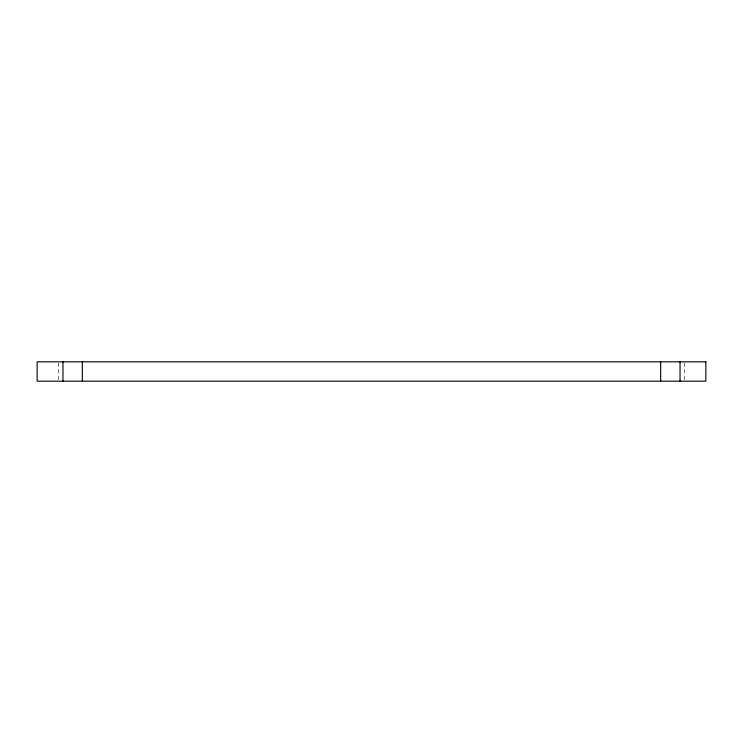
<?xml version="1.0" encoding="UTF-8"?>
<svg xmlns="http://www.w3.org/2000/svg" width="743" height="743" viewBox="0 0 743 743"><rect width="100%" height="100%" fill="white"/><g stroke="black" fill="none" stroke-linecap="round" stroke-linejoin="round"><path stroke-width="0.56" stroke-dasharray="3.71 2.79" d="M684.674 362.955L684.674 380.044M58.325 362.955L58.325 380.044"/><path stroke-width="1.11" d="M680.031 361.822L680.031 381.178M660.666 361.822L660.666 381.178M82.334 361.822L82.334 381.178M62.969 361.822L62.969 381.178M705.85 361.822L37.15 361.822L37.15 381.178L705.85 381.178L705.85 361.822"/></g></svg>
